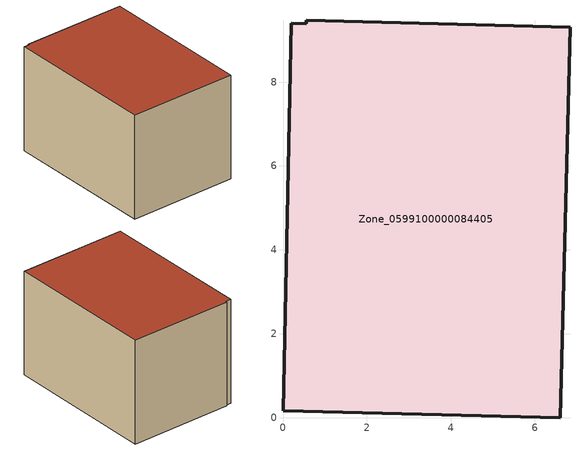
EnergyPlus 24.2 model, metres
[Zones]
Zone_0599100000084405
 floor ground (C_G): 0.55,9.39 0.55,9.47 6.84,9.3 6.61,0 0,0.17 0.2,9.4 z0
 wall outside (C_F): 0,0.17 6.61,0 6.84,9.3 0.55,9.47 0.55,9.39 0.2,9.4 0,0.17 z0:6.4
 roof outside (C_R): 0.55,9.39 0.2,9.4 0,0.17 6.61,0 6.84,9.3 0.55,9.47 z6.4
[BUILDING]
Pand.0599100000084405: North Axis=0; Terrain=City; Loads Convergence Tolerance Value=0.04; Temperature Convergence Tolerance Value=0.4; Solar Distribution=FullExterior; Maximum Number of Warmup Days=25; Minimum Number of Warmup Days=1
[Site:Location]
Rotterdam.The.Hague.AP_ZH_NLD Design_Conditions: Latitude=51.96; Longitude=4.45; Time Zone=1; Elevation=-4.5
[SITE:GROUNDTEMPERATURE:BUILDINGSURFACE]
18, 18, 18, 18, 18, 18, 18, 18, 18, 18, 18, 18
[MATERIAL] Thermal Absorptance=0.9; Solar Absorptance=0.7; Visible Absorptance=0.7
Name | Roughness | Thickness | Conductivity | Density | Specific Heat
G.TC.1946-1964 | MediumSmooth | 0.15 | 1 | 540 | 1210
F.TC.1946-1964 | Rough | 0.3 | 0.857143 | 1920 | 840
R.TC.1946-1964 | MediumRough | 0.2 | 0.235294 | 1500 | 1000
[CONSTRUCTION]
C_G: G.TC.1946-1964
C_F: F.TC.1946-1964
C_R: R.TC.1946-1964
[ZONE]
Zone_0599100000084405: Type=1; Multiplier=1; Ceiling Height=Autocalculate; Volume=Autocalculate; Floor Area=autocalculate; Part of Total Floor Area=Yes
[ZONEINFILTRATION:DESIGNFLOWRATE]
Infil_Zone_0599100000084405: Zone or ZoneList or Space or SpaceList=Zone_0599100000084405; Schedule=AlwaysOn; Design Flow Rate Calculation Method=Flow/Area; Flow Rate per Floor Area=0.003; Constant Term Coefficient=1; Temperature Term Coefficient=0; Velocity Term Coefficient=0; Velocity Squared Term Coefficient=0
[HVACTEMPLATE:ZONE:IDEALLOADSAIRSYSTEM]
Zone_0599100000084405: Maximum Heating Supply Air Temperature=50; Minimum Cooling Supply Air Temperature=13; Maximum Heating Supply Air Humidity Ratio=0.0156; Minimum Cooling Supply Air Humidity Ratio=0.0077; Heating Limit=NoLimit; Cooling Limit=NoLimit; Dehumidification Control Type=ConstantSensibleHeatRatio; Cooling Sensible Heat Ratio=0.7; Dehumidification Setpoint=60; Humidification Control Type=None; Humidification Setpoint=30; Outdoor Air Method=None; Outdoor Air Flow Rate per Person=0.00944; Outdoor Air Flow Rate per Zone Floor Area=0; Outdoor Air Flow Rate per Zone=0; Demand Controlled Ventilation Type=None; Outdoor Air Economizer Type=NoEconomizer; Heat Recovery Type=None; Sensible Heat Recovery Effectiveness=0.7; Latent Heat Recovery Effectiveness=0.65
[ZONECONTROL:THERMOSTAT]
ThermostatControl_Zone_0599100000084405: Zone or ZoneList=Zone_0599100000084405; Control Type Schedule=DualSetpointControlType; Control 1=Thermostat_Zone_0599100000084405; Temperature Difference Between Cutout And Setpoint=0
[THERMOSTATSETPOINT:DUALSETPOINT]
Thermostat_Zone_0599100000084405: Heating Setpoint Temperature Schedule=HeatingSetpoint_Zone_0599100000084405; Cooling Setpoint Temperature Schedule=CoolingSetpoint_Zone_0599100000084405
[SCHEDULE:COMPACT]
HeatingSetpoint_Zone_0599100000084405: Through: 12/31, For: AllDays, Until: 24:00, 21
CoolingSetpoint_Zone_0599100000084405: Through: 12/31, For: AllDays, Until: 24:00, 24
DualSetpointControlType: Through: 12/31, For: AllDays, Until: 24:00, 4
AlwaysOn: Through: 12/31, For: AllDays, Until: 24:00, 1
